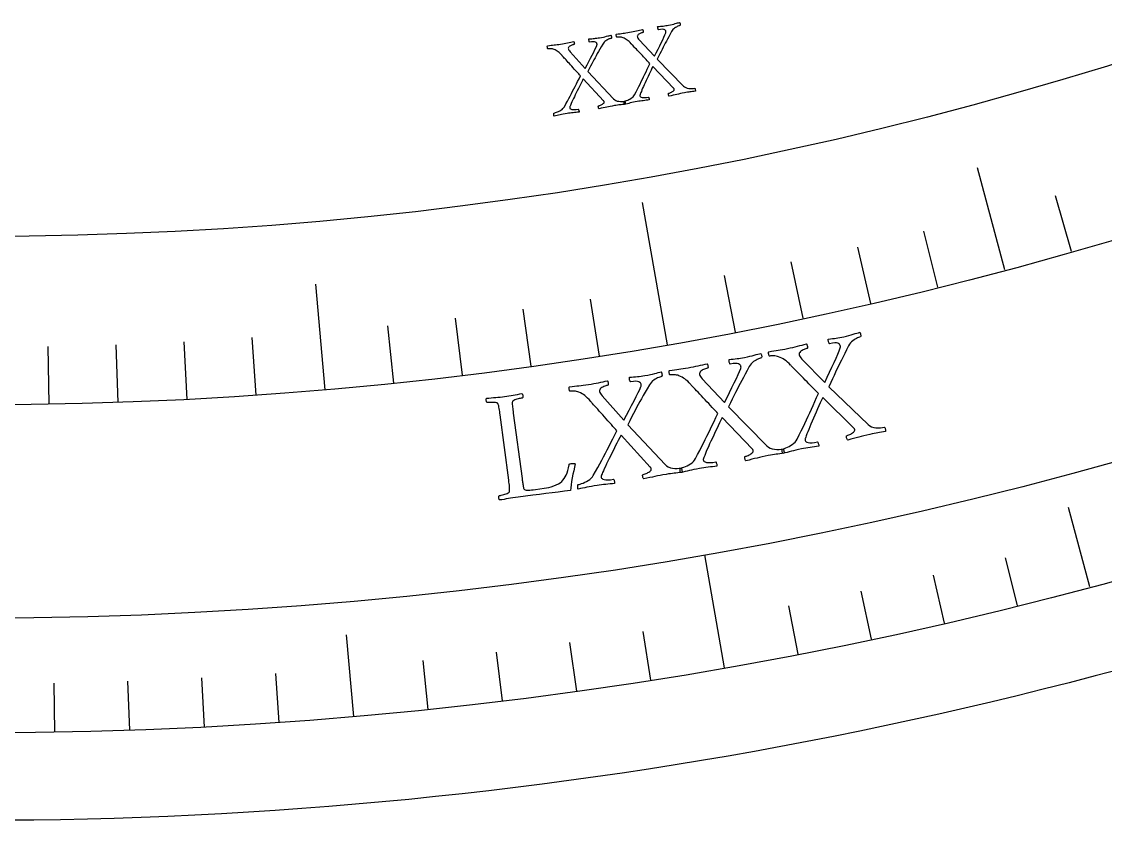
# Model space of a CAD drawing. Header units: millimetres. Extents: x -92 to 92, y -92 to 120.
# Drawn here: x 0.88 to 23.79, y -92.5 to -75.61 of the extents above; entities that cross this region are included whole.
import ezdxf

# ---------------------------------------------------------------- set-up
doc = ezdxf.new("R2010")
doc.units = ezdxf.units.MM
for name, color, linetype in [('CUT_OUTER', 1, 'Continuous'), ('ENGRAVE', 7, 'Continuous'), ('ENGRAVE_FINE', 8, 'Continuous'), ('TEXT', 5, 'Continuous')]:
    doc.layers.add(name, color=color, linetype=linetype)

msp = doc.modelspace()

# ---------------------------------------------------------------- linework, layer by layer
at = {"layer": 'CUT_OUTER'}
msp.add_lwpolyline([(24.1235, -89.299), (23.5751, -89.4453), (23.0258, -89.5883), (22.4757, -89.7279), (21.9247, -89.8641), (21.3729, -89.9969), (20.8203, -90.1264), (20.2669, -90.2524), (19.7127, -90.3751), (19.1578, -90.4944), (18.6022, -90.6102), (18.0459, -90.7226), (17.4889, -90.8317), (16.9312, -90.9373), (16.3729, -91.0394), (15.814, -91.1382), (15.2545, -91.2335), (14.6944, -91.3254), (14.1337, -91.4138), (13.5726, -91.4988), (13.0109, -91.5804), (12.4487, -91.6585), (11.8861, -91.7332), (11.323, -91.8044), (10.7595, -91.8721), (10.1956, -91.9364), (9.6313, -91.9972), (9.0666, -92.0546), (8.5016, -92.1085), (7.9363, -92.1589), (7.3706, -92.2059), (6.8047, -92.2494), (6.2386, -92.2894), (5.6722, -92.3259), (5.1056, -92.359), (4.5388, -92.3886), (3.9718, -92.4147), (3.4047, -92.4373), (2.8374, -92.4565), (2.2701, -92.4721), (1.7026, -92.4843), (1.1351, -92.493), (0.5676, -92.4983)], dxfattribs=at)
at = {"layer": 'ENGRAVE'}
for points in [[(21.6664, -80.8601), (21.087, -78.6978)], [(14.5365, -82.4407), (14.0065, -79.4346)], [(7.296, -83.3939), (7.1009, -81.164)], [(23.4619, -87.5612), (23.0131, -85.8859)], [(15.7412, -89.2728), (15.3196, -86.8816)], [(7.9007, -90.305), (7.7495, -88.5773)]]:
    msp.add_lwpolyline(points, dxfattribs=at)
for radius in [90.65, 90.65, 88.2219, 83.7125, 83.7125, 80.1513]:
    msp.add_circle((0, 0), radius, dxfattribs=at)
at = {"layer": 'ENGRAVE_FINE'}
for points in [[(23.0743, -80.4696), (22.7377, -79.2959)], [(20.2519, -81.2259), (19.9565, -80.0411)], [(18.8312, -81.567), (18.5565, -80.3772)], [(17.4048, -81.8832), (17.1509, -80.6889)], [(15.9731, -82.1745), (15.7401, -80.9759)], [(13.0955, -82.6819), (12.9045, -81.4759)], [(11.6505, -82.8978), (11.4806, -81.6887)], [(10.202, -83.0885), (10.0532, -81.8766)], [(8.7503, -83.2539), (8.6227, -82.0396)], [(2.9215, -83.6615), (2.8789, -82.4412)], [(4.3812, -83.5978), (4.3173, -82.3784)], [(5.8395, -83.5086), (5.7543, -82.2906)], [(1.461, -83.6998), (1.4397, -82.4789)], [(21.9302, -87.9573), (21.6785, -86.9476)], [(20.3918, -88.3266), (20.1577, -87.3127)], [(18.8472, -88.6691), (18.6308, -87.6512)], [(17.2968, -88.9845), (17.0983, -87.963)], [(14.1808, -89.5339), (14.018, -88.5061)], [(12.616, -89.7678), (12.4712, -88.7373)], [(9.4755, -90.1534), (9.3667, -89.1185)], [(11.0475, -89.9743), (10.9206, -88.9414)], [(3.1636, -90.5948), (3.1273, -89.5548)], [(4.7443, -90.5258), (4.6898, -89.4866)], [(6.3234, -90.4292), (6.2508, -89.3911)], [(1.5821, -90.6362), (1.5639, -89.5957)]]:
    msp.add_lwpolyline(points, dxfattribs=at)
at = {"layer": 'TEXT'}
for points in [[(13.7309, -75.8355), (13.7702, -75.8282), (13.8077, -75.8207), (13.8435, -75.8131), (13.8775, -75.8053), (13.9105, -75.7976), (13.9432, -75.79), (13.9757, -75.7827), (14.008, -75.7755), (14.011, -75.7808), (14.0138, -75.7884), (14.0165, -75.7984), (14.0191, -75.8108), (14.0207, -75.8228), (14.0206, -75.8315), (14.0188, -75.8371), (14.0152, -75.8396), (14.0065, -75.8415), (13.9959, -75.8446), (13.9836, -75.8487), (13.9694, -75.8538), (13.9547, -75.8601), (13.9407, -75.8673), (13.9275, -75.8756), (13.9151, -75.8848), (13.9049, -75.8953), (13.8984, -75.9069), (13.8955, -75.9197), (13.8964, -75.9338), (13.9005, -75.9469), (13.9084, -75.9614), (13.9199, -75.9773), (13.9352, -75.9945), (14.2611, -76.3407), (14.2976, -76.2659), (14.3333, -76.1933), (14.3682, -76.1229), (14.4022, -76.0547), (14.4334, -75.9913), (14.4595, -75.9356), (14.4807, -75.8876), (14.497, -75.8472), (14.4989, -75.841), (14.5002, -75.8349), (14.5007, -75.8289), (14.5005, -75.8231), (14.5, -75.818), (14.4996, -75.8139), (14.4993, -75.8111), (14.499, -75.8094), (14.4958, -75.8015), (14.4891, -75.7937), (14.479, -75.786), (14.4654, -75.7784), (14.4463, -75.7728), (14.4196, -75.7713), (14.3853, -75.7739), (14.3434, -75.7805), (14.3399, -75.7785), (14.3366, -75.7733), (14.3333, -75.7651), (14.3303, -75.7538), (14.3278, -75.7417), (14.3263, -75.7314), (14.3259, -75.7228), (14.3265, -75.7159), (14.3583, -75.7121), (14.3883, -75.7086), (14.4164, -75.7052), (14.4427, -75.702), (14.4687, -75.6986), (14.4958, -75.6945), (14.5241, -75.6897), (14.5536, -75.6843), (14.5941, -75.6762), (14.6313, -75.6681), (14.6649, -75.6601), (14.6951, -75.6522), (14.7224, -75.6447), (14.7472, -75.638), (14.7696, -75.632), (14.7895, -75.6268), (14.7926, -75.6318), (14.7955, -75.6385), (14.7984, -75.647), (14.8012, -75.6573), (14.8031, -75.6679), (14.8031, -75.6774), (14.8014, -75.6858), (14.7978, -75.6931), (14.7918, -75.6946), (14.7828, -75.6975), (14.7707, -75.7017), (14.7555, -75.7072), (14.7385, -75.7143), (14.7211, -75.7233), (14.7031, -75.7341), (14.6846, -75.7467), (14.6666, -75.7614), (14.65, -75.7783), (14.6348, -75.7974), (14.6211, -75.8187), (14.5906, -75.8755), (14.562, -75.9283), (14.5354, -75.9773), (14.5108, -76.0223), (14.4874, -76.0655), (14.4644, -76.1089), (14.4419, -76.1525), (14.4198, -76.1963), (14.397, -76.2423), (14.3723, -76.2924), (14.3458, -76.3466), (14.3173, -76.405), (14.8741, -76.9726), (14.8963, -76.9911), (14.9222, -77.0054), (14.9516, -77.0155), (14.9846, -77.0214), (15.0185, -77.024), (15.0504, -77.0243), (15.0805, -77.0224), (15.1086, -77.0182), (15.1126, -77.0231), (15.116, -77.0302), (15.1188, -77.0395), (15.1209, -77.0509), (15.1225, -77.0622), (15.1234, -77.0709), (15.1237, -77.0772), (15.1233, -77.0809), (15.0911, -77.0849), (15.0612, -77.0887), (15.0337, -77.0921), (15.0084, -77.0952), (14.983, -77.0986), (14.9552, -77.1029), (14.9248, -77.1081), (14.8921, -77.1142), (14.8471, -77.1231), (14.8052, -77.1318), (14.7663, -77.1404), (14.7305, -77.1487), (14.6947, -77.1574), (14.656, -77.1667), (14.6144, -77.1768), (14.5697, -77.1875), (14.5647, -77.1826), (14.5604, -77.1752), (14.5567, -77.1654), (14.5538, -77.153), (14.5522, -77.1411), (14.5523, -77.1323), (14.5541, -77.1267), (14.5578, -77.1242), (14.5656, -77.1223), (14.5753, -77.1192), (14.5871, -77.1148), (14.6007, -77.1091), (14.6151, -77.1024), (14.6288, -77.0947), (14.642, -77.0862), (14.6545, -77.0767), (14.6649, -77.0667), (14.6718, -77.0567), (14.6752, -77.0467), (14.675, -77.0365), (14.6743, -77.0341), (14.6732, -77.0313), (14.6715, -77.0282), (14.6693, -77.0248), (14.6668, -77.0214), (14.6642, -77.0184), (14.6616, -77.0159), (14.659, -77.0139), (14.2248, -76.5578), (14.2058, -76.5962), (14.1861, -76.6366), (14.1657, -76.6789), (14.1447, -76.7233), (14.1235, -76.7685), (14.1026, -76.8132), (14.082, -76.8573), (14.0617, -76.9009), (14.0423, -76.943), (14.0245, -76.9825), (14.0083, -77.0193), (13.9936, -77.0535), (13.9808, -77.0838), (13.9703, -77.1091), (13.9621, -77.1292), (13.9562, -77.1443), (13.9554, -77.1471), (13.9544, -77.1505), (13.9532, -77.1545), (13.9518, -77.1591), (13.9507, -77.1641), (13.9502, -77.1693), (13.9502, -77.1747), (13.951, -77.1803), (13.9552, -77.1898), (13.9641, -77.198), (13.9778, -77.205), (13.9963, -77.2106), (14.0204, -77.2139), (14.0509, -77.2138), (14.0878, -77.2104), (14.1311, -77.2036), (14.1352, -77.2085), (14.1389, -77.2156), (14.1422, -77.2247), (14.1453, -77.236), (14.1475, -77.2471), (14.1486, -77.2558), (14.1485, -77.2621), (14.1472, -77.266), (14.116, -77.2695), (14.0845, -77.2731), (14.0528, -77.2769), (14.0208, -77.2809), (13.9888, -77.2851), (13.9572, -77.2898), (13.926, -77.2947), (13.8951, -77.3001), (13.8535, -77.3078), (13.8151, -77.3153), (13.7799, -77.3227), (13.7479, -77.3299), (13.7173, -77.3372), (13.686, -77.3447), (13.6543, -77.3524), (13.6219, -77.3603), (13.619, -77.3542), (13.6168, -77.3464), (13.6154, -77.3368), (13.6146, -77.3255), (13.6144, -77.3145), (13.6144, -77.306), (13.6147, -77.2999), (13.6153, -77.2962), (13.6221, -77.2945), (13.6335, -77.2909), (13.6493, -77.2856), (13.6696, -77.2784), (13.6925, -77.2694), (13.7159, -77.2586), (13.7399, -77.2458), (13.7644, -77.2313), (13.7875, -77.215), (13.8072, -77.1971), (13.8236, -77.1776), (13.8365, -77.1565), (13.868, -77.096), (13.8978, -77.0381), (13.9259, -76.9828), (13.9525, -76.9302), (13.9781, -76.8787), (14.0035, -76.8272), (14.0288, -76.7755), (14.0538, -76.7237), (14.0793, -76.6708), (14.1059, -76.6157), (14.1337, -76.5585), (14.1627, -76.4992), (14.1454, -76.4801), (14.1259, -76.459), (14.1041, -76.4358), (14.08, -76.4105), (14.0547, -76.3839), (14.0289, -76.3566), (14.0027, -76.3286), (13.9762, -76.3), (13.9498, -76.2715), (13.9242, -76.2441), (13.8994, -76.2176), (13.8754, -76.1922), (13.8528, -76.1685), (13.8324, -76.1469), (13.8142, -76.1276), (13.7981, -76.1105), (13.7849, -76.0966), (13.7755, -76.0866), (13.7699, -76.0806), (13.768, -76.0786), (13.7453, -76.054), (13.7235, -76.0324), (13.7028, -76.0138), (13.6831, -75.9982), (13.6631, -75.9848), (13.6418, -75.9724), (13.6191, -75.9611), (13.595, -75.951), (13.5785, -75.9453), (13.5612, -75.941), (13.5432, -75.9382), (13.5245, -75.9368), (13.5065, -75.9364), (13.4907, -75.9366), (13.4773, -75.9375), (13.4661, -75.939), (13.4619, -75.938), (13.4582, -75.9334), (13.455, -75.9252), (13.4524, -75.9134), (13.4507, -75.9009), (13.4506, -75.8904), (13.452, -75.882), (13.4549, -75.8756), (13.4938, -75.87), (13.5298, -75.8649), (13.5629, -75.8606), (13.5931, -75.8568), (13.6233, -75.8529), (13.6563, -75.8481), (13.6922, -75.8423), (13.7309, -75.8355)], [(12.2742, -76.0849), (12.3136, -76.0783), (12.3513, -76.0715), (12.3872, -76.0646), (12.4213, -76.0575), (12.4545, -76.0504), (12.4873, -76.0435), (12.52, -76.0367), (12.5523, -76.0302), (12.5552, -76.0355), (12.5579, -76.0432), (12.5605, -76.0533), (12.5628, -76.0657), (12.5642, -76.0777), (12.5639, -76.0865), (12.562, -76.092), (12.5583, -76.0944), (12.5496, -76.0962), (12.539, -76.099), (12.5266, -76.1029), (12.5123, -76.1078), (12.4974, -76.1137), (12.4834, -76.1207), (12.47, -76.1287), (12.4574, -76.1377), (12.447, -76.1479), (12.4403, -76.1594), (12.4372, -76.1722), (12.4378, -76.1863), (12.4416, -76.1995), (12.4492, -76.2142), (12.4605, -76.2302), (12.4754, -76.2477), (12.7946, -76.6001), (12.8326, -76.5261), (12.8696, -76.4542), (12.9058, -76.3844), (12.9412, -76.3168), (12.9735, -76.2541), (13.0007, -76.1989), (13.0229, -76.1513), (13.0399, -76.1112), (13.042, -76.105), (13.0433, -76.099), (13.0439, -76.0931), (13.0439, -76.0872), (13.0435, -76.0821), (13.0432, -76.078), (13.0429, -76.0752), (13.0427, -76.0735), (13.0396, -76.0655), (13.033, -76.0576), (13.0231, -76.0497), (13.0096, -76.0418), (12.9906, -76.0359), (12.964, -76.0339), (12.9296, -76.0358), (12.8876, -76.0416), (12.8842, -76.0395), (12.8809, -76.0343), (12.8779, -76.026), (12.875, -76.0146), (12.8727, -76.0026), (12.8715, -75.9922), (12.8712, -75.9836), (12.872, -75.9767), (12.9039, -75.9735), (12.9339, -75.9705), (12.9621, -75.9677), (12.9884, -75.965), (13.0145, -75.9621), (13.0417, -75.9585), (13.07, -75.9543), (13.0996, -75.9494), (13.1403, -75.9421), (13.1776, -75.9348), (13.2114, -75.9274), (13.2418, -75.9201), (13.2692, -75.9131), (13.2941, -75.9069), (13.3166, -75.9013), (13.3366, -75.8965), (13.3395, -75.9015), (13.3424, -75.9083), (13.3451, -75.9169), (13.3477, -75.9272), (13.3494, -75.9379), (13.3493, -75.9474), (13.3473, -75.9557), (13.3436, -75.9629), (13.3376, -75.9643), (13.3285, -75.967), (13.3163, -75.971), (13.3011, -75.9762), (13.284, -75.983), (13.2663, -75.9916), (13.2481, -76.0021), (13.2294, -76.0144), (13.2111, -76.0287), (13.1942, -76.0453), (13.1786, -76.0641), (13.1645, -76.0851), (13.1329, -76.1413), (13.1034, -76.1936), (13.0758, -76.242), (13.0503, -76.2866), (13.0261, -76.3293), (13.0023, -76.3723), (12.9789, -76.4155), (12.956, -76.4588), (12.9323, -76.5043), (12.9067, -76.5539), (12.8791, -76.6077), (12.8496, -76.6655), (13.3954, -77.2437), (13.4172, -77.2626), (13.4428, -77.2774), (13.472, -77.2881), (13.5049, -77.2946), (13.5387, -77.2978), (13.5707, -77.2988), (13.6008, -77.2974), (13.629, -77.2938), (13.6329, -77.2988), (13.6361, -77.3059), (13.6387, -77.3152), (13.6406, -77.3267), (13.642, -77.338), (13.6427, -77.3468), (13.6429, -77.353), (13.6424, -77.3567), (13.6102, -77.3602), (13.5802, -77.3633), (13.5526, -77.3662), (13.5273, -77.3688), (13.5018, -77.3717), (13.4739, -77.3755), (13.4435, -77.3801), (13.4106, -77.3856), (13.3655, -77.3936), (13.3234, -77.4015), (13.2844, -77.4093), (13.2484, -77.417), (13.2125, -77.425), (13.1736, -77.4336), (13.1318, -77.4428), (13.0869, -77.4526), (13.082, -77.4477), (13.0778, -77.4402), (13.0744, -77.4303), (13.0717, -77.4179), (13.0702, -77.4059), (13.0705, -77.3972), (13.0725, -77.3916), (13.0762, -77.3892), (13.084, -77.3875), (13.0938, -77.3845), (13.1056, -77.3803), (13.1194, -77.3749), (13.1339, -77.3684), (13.1478, -77.3611), (13.1611, -77.3528), (13.1738, -77.3435), (13.1844, -77.3338), (13.1915, -77.3239), (13.1951, -77.3139), (13.1951, -77.3038), (13.1945, -77.3013), (13.1933, -77.2985), (13.1917, -77.2954), (13.1896, -77.2919), (13.1871, -77.2884), (13.1847, -77.2854), (13.1821, -77.2829), (13.1795, -77.2808), (12.7541, -76.8165), (12.7344, -76.8545), (12.7139, -76.8945), (12.6927, -76.9365), (12.6709, -76.9805), (12.6488, -77.0252), (12.627, -77.0695), (12.6056, -77.1132), (12.5845, -77.1564), (12.5643, -77.1981), (12.5458, -77.2372), (12.5288, -77.2737), (12.5135, -77.3076), (12.5001, -77.3377), (12.4891, -77.3628), (12.4805, -77.3828), (12.4743, -77.3977), (12.4734, -77.4005), (12.4724, -77.4039), (12.4711, -77.4079), (12.4697, -77.4125), (12.4684, -77.4175), (12.4678, -77.4226), (12.4678, -77.428), (12.4684, -77.4336), (12.4724, -77.4432), (12.4812, -77.4516), (12.4948, -77.4588), (12.5132, -77.4648), (12.5372, -77.4685), (12.5676, -77.4691), (12.6046, -77.4663), (12.6481, -77.4603), (12.652, -77.4654), (12.6556, -77.4725), (12.6588, -77.4817), (12.6616, -77.493), (12.6637, -77.5042), (12.6646, -77.5129), (12.6644, -77.5192), (12.663, -77.5231), (12.6317, -77.5259), (12.6002, -77.529), (12.5684, -77.5322), (12.5363, -77.5355), (12.5043, -77.5392), (12.4726, -77.5432), (12.4413, -77.5476), (12.4103, -77.5523), (12.3686, -77.5592), (12.33, -77.566), (12.2947, -77.5727), (12.2626, -77.5793), (12.2318, -77.586), (12.2004, -77.5929), (12.1685, -77.6), (12.136, -77.6073), (12.1332, -77.6012), (12.1312, -77.5933), (12.1299, -77.5836), (12.1294, -77.5723), (12.1293, -77.5614), (12.1295, -77.5528), (12.13, -77.5467), (12.1306, -77.5431), (12.1375, -77.5415), (12.1488, -77.5382), (12.1648, -77.5331), (12.1853, -77.5263), (12.2083, -77.5178), (12.2319, -77.5074), (12.2561, -77.4951), (12.2809, -77.481), (12.3043, -77.4652), (12.3244, -77.4476), (12.3411, -77.4285), (12.3545, -77.4077), (12.3871, -77.3478), (12.418, -77.2905), (12.4472, -77.2357), (12.4747, -77.1836), (12.5014, -77.1326), (12.5278, -77.0816), (12.554, -77.0304), (12.58, -76.9791), (12.6065, -76.9267), (12.6342, -76.8721), (12.6631, -76.8155), (12.6932, -76.7567), (12.6763, -76.7373), (12.6571, -76.7158), (12.6358, -76.6922), (12.6122, -76.6665), (12.5874, -76.6393), (12.5621, -76.6115), (12.5365, -76.5831), (12.5105, -76.5539), (12.4847, -76.525), (12.4596, -76.497), (12.4353, -76.4702), (12.4118, -76.4443), (12.3897, -76.4201), (12.3697, -76.3982), (12.3518, -76.3785), (12.336, -76.3611), (12.3232, -76.3469), (12.314, -76.3368), (12.3085, -76.3307), (12.3066, -76.3287), (12.2844, -76.3036), (12.2631, -76.2816), (12.2427, -76.2626), (12.2232, -76.2466), (12.2035, -76.2328), (12.1825, -76.22), (12.16, -76.2083), (12.1361, -76.1977), (12.1197, -76.1917), (12.1025, -76.1871), (12.0846, -76.1839), (12.0658, -76.1822), (12.0479, -76.1814), (12.0321, -76.1814), (12.0187, -76.182), (12.0074, -76.1832), (12.0033, -76.1822), (11.9997, -76.1775), (11.9966, -76.1692), (11.9942, -76.1574), (11.9928, -76.1448), (11.9929, -76.1344), (11.9944, -76.126), (11.9974, -76.1197), (12.0364, -76.1148), (12.0726, -76.1104), (12.1057, -76.1067), (12.136, -76.1035), (12.1663, -76.1002), (12.1994, -76.096), (12.2353, -76.0909), (12.2742, -76.0849)], [(17.0737, -82.5221), (17.1303, -82.51), (17.1844, -82.4978), (17.2359, -82.4855), (17.2848, -82.473), (17.3323, -82.4606), (17.3794, -82.4484), (17.4262, -82.4365), (17.4726, -82.4249), (17.4771, -82.4325), (17.4816, -82.4435), (17.4859, -82.4579), (17.4901, -82.4758), (17.4929, -82.4932), (17.4931, -82.5059), (17.4907, -82.5141), (17.4856, -82.5178), (17.473, -82.521), (17.4579, -82.5258), (17.4401, -82.5322), (17.4198, -82.5402), (17.3987, -82.5498), (17.3788, -82.5608), (17.36, -82.5733), (17.3424, -82.5873), (17.328, -82.6028), (17.319, -82.6199), (17.3153, -82.6387), (17.3171, -82.6591), (17.3236, -82.6781), (17.3355, -82.6988), (17.3529, -82.7214), (17.3757, -82.7459), (17.8617, -83.2372), (17.9118, -83.127), (17.9607, -83.0201), (18.0084, -82.9164), (18.055, -82.8158), (18.0975, -82.7225), (18.1331, -82.6405), (18.1619, -82.5698), (18.1838, -82.5105), (18.1863, -82.5014), (18.1878, -82.4925), (18.1883, -82.4838), (18.1878, -82.4754), (18.1869, -82.4679), (18.1861, -82.462), (18.1855, -82.4579), (18.1851, -82.4554), (18.1801, -82.4441), (18.1701, -82.4331), (18.1551, -82.4223), (18.1351, -82.4117), (18.1072, -82.4044), (18.0684, -82.4032), (18.0189, -82.4083), (17.9585, -82.4196), (17.9533, -82.4167), (17.9483, -82.4094), (17.9433, -82.3975), (17.9384, -82.3812), (17.9343, -82.3638), (17.9317, -82.3489), (17.9308, -82.3363), (17.9314, -82.3263), (17.9773, -82.3196), (18.0206, -82.3132), (18.0611, -82.3072), (18.0991, -82.3016), (18.1365, -82.2956), (18.1756, -82.2885), (18.2164, -82.2805), (18.2588, -82.2714), (18.3172, -82.258), (18.3706, -82.2448), (18.419, -82.2318), (18.4624, -82.2191), (18.5015, -82.2071), (18.5372, -82.1963), (18.5693, -82.1867), (18.5979, -82.1783), (18.6025, -82.1854), (18.6071, -82.195), (18.6117, -82.2073), (18.6162, -82.2221), (18.6194, -82.2375), (18.6199, -82.2513), (18.6177, -82.2635), (18.6129, -82.2743), (18.6043, -82.2767), (18.5913, -82.2813), (18.5739, -82.2879), (18.5522, -82.2965), (18.5279, -82.3076), (18.503, -82.3213), (18.4775, -82.3377), (18.4512, -82.3569), (18.4257, -82.379), (18.4024, -82.4042), (18.3812, -82.4326), (18.3623, -82.4641), (18.3205, -82.5478), (18.2813, -82.6258), (18.2448, -82.6981), (18.211, -82.7645), (18.1789, -82.8283), (18.1473, -82.8923), (18.1164, -82.9566), (18.0862, -83.0211), (18.0549, -83.0888), (18.0212, -83.1626), (17.9848, -83.2425), (17.9458, -83.3285), (18.7782, -84.1313), (18.8113, -84.1573), (18.8495, -84.177), (18.8928, -84.1904), (18.9411, -84.1975), (18.9905, -84.1999), (19.0371, -84.199), (19.0808, -84.1949), (19.1216, -84.1876), (19.1276, -84.1946), (19.1328, -84.2047), (19.1372, -84.2181), (19.1409, -84.2346), (19.1436, -84.2509), (19.1453, -84.2636), (19.1459, -84.2726), (19.1456, -84.2781), (19.0989, -84.2853), (19.0555, -84.292), (19.0155, -84.2982), (18.9788, -84.3038), (18.942, -84.3098), (18.9016, -84.3173), (18.8577, -84.3261), (18.8102, -84.3364), (18.7451, -84.3513), (18.6844, -84.3657), (18.6281, -84.3797), (18.5763, -84.3934), (18.5246, -84.4074), (18.4686, -84.4226), (18.4083, -84.4389), (18.3437, -84.4562), (18.3361, -84.4493), (18.3296, -84.4388), (18.3239, -84.4246), (18.3192, -84.4068), (18.3163, -84.3895), (18.3161, -84.3767), (18.3186, -84.3685), (18.3238, -84.3648), (18.3351, -84.3617), (18.3492, -84.3567), (18.3661, -84.3498), (18.3858, -84.3411), (18.4064, -84.3307), (18.4261, -84.319), (18.4449, -84.306), (18.4627, -84.2917), (18.4775, -84.2768), (18.4872, -84.262), (18.4917, -84.2472), (18.491, -84.2325), (18.4899, -84.229), (18.4881, -84.225), (18.4855, -84.2206), (18.4822, -84.2156), (18.4784, -84.2108), (18.4746, -84.2066), (18.4707, -84.2031), (18.4667, -84.2002), (17.8174, -83.5542), (17.7913, -83.6107), (17.7642, -83.6702), (17.7363, -83.7326), (17.7074, -83.7979), (17.6782, -83.8644), (17.6495, -83.9301), (17.6212, -83.9951), (17.5933, -84.0593), (17.5668, -84.1212), (17.5423, -84.1792), (17.52, -84.2333), (17.4998, -84.2836), (17.4823, -84.3282), (17.468, -84.3653), (17.4567, -84.3949), (17.4487, -84.417), (17.4476, -84.4211), (17.4462, -84.4261), (17.4447, -84.4319), (17.4429, -84.4387), (17.4414, -84.4461), (17.4408, -84.4536), (17.4411, -84.4615), (17.4424, -84.4695), (17.4488, -84.4832), (17.4622, -84.4949), (17.4824, -84.5044), (17.5095, -84.512), (17.5446, -84.5159), (17.589, -84.5146), (17.6427, -84.5083), (17.7055, -84.4967), (17.7116, -84.5038), (17.7173, -84.5139), (17.7225, -84.5271), (17.7273, -84.5434), (17.731, -84.5594), (17.7329, -84.5721), (17.733, -84.5812), (17.7313, -84.5869), (17.6859, -84.5931), (17.6402, -84.5996), (17.5941, -84.6063), (17.5477, -84.6133), (17.5013, -84.6206), (17.4554, -84.6285), (17.4101, -84.6369), (17.3653, -84.6457), (17.305, -84.6584), (17.2493, -84.6707), (17.1983, -84.6827), (17.152, -84.6944), (17.1075, -84.706), (17.0623, -84.718), (17.0163, -84.7304), (16.9695, -84.743), (16.965, -84.7342), (16.9616, -84.7229), (16.9591, -84.709), (16.9576, -84.6926), (16.9569, -84.6766), (16.9567, -84.6642), (16.9569, -84.6553), (16.9577, -84.65), (16.9675, -84.6472), (16.9839, -84.6417), (17.0068, -84.6334), (17.0362, -84.6223), (17.0691, -84.6084), (17.1029, -84.5918), (17.1373, -84.5724), (17.1725, -84.5504), (17.2056, -84.5259), (17.2337, -84.4991), (17.2568, -84.4702), (17.275, -84.4391), (17.3186, -84.35), (17.3599, -84.2647), (17.3989, -84.1833), (17.4356, -84.1058), (17.471, -84.0301), (17.5061, -83.9542), (17.5408, -83.8781), (17.5752, -83.8018), (17.6103, -83.7239), (17.647, -83.6429), (17.6852, -83.5587), (17.725, -83.4714), (17.6992, -83.4443), (17.67, -83.4143), (17.6375, -83.3814), (17.6016, -83.3455), (17.5637, -83.3077), (17.5253, -83.2689), (17.4863, -83.2292), (17.4466, -83.1886), (17.4073, -83.1482), (17.3692, -83.1092), (17.3322, -83.0717), (17.2964, -83.0356), (17.2628, -83.0018), (17.2324, -82.9713), (17.2052, -82.9438), (17.1813, -82.9196), (17.1617, -82.8997), (17.1477, -82.8856), (17.1393, -82.8771), (17.1365, -82.8742), (17.1027, -82.8392), (17.0704, -82.8086), (17.0396, -82.7823), (17.0104, -82.7603), (16.9811, -82.7414), (16.9497, -82.7242), (16.9164, -82.7086), (16.8812, -82.6947), (16.857, -82.6869), (16.8319, -82.6813), (16.8057, -82.6778), (16.7785, -82.6764), (16.7524, -82.6764), (16.7296, -82.6773), (16.7102, -82.679), (16.694, -82.6815), (16.6879, -82.6802), (16.6824, -82.6737), (16.6775, -82.6619), (16.6732, -82.6448), (16.6704, -82.6267), (16.6698, -82.6114), (16.6715, -82.5991), (16.6755, -82.5898), (16.7317, -82.5803), (16.7836, -82.5718), (16.8314, -82.5643), (16.875, -82.5578), (16.9185, -82.5511), (16.9662, -82.543), (17.0179, -82.5333), (17.0737, -82.5221)], [(14.9726, -82.929), (15.0295, -82.9184), (15.0838, -82.9076), (15.1356, -82.8966), (15.1849, -82.8853), (15.2327, -82.8741), (15.2801, -82.8632), (15.3271, -82.8525), (15.3738, -82.842), (15.3781, -82.8497), (15.3823, -82.8608), (15.3862, -82.8754), (15.39, -82.8934), (15.3924, -82.9108), (15.3923, -82.9236), (15.3896, -82.9317), (15.3844, -82.9352), (15.3718, -82.9381), (15.3565, -82.9425), (15.3386, -82.9485), (15.3181, -82.956), (15.2968, -82.965), (15.2766, -82.9755), (15.2575, -82.9875), (15.2395, -83.001), (15.2247, -83.0162), (15.2153, -83.0331), (15.2112, -83.0518), (15.2124, -83.0722), (15.2184, -83.0913), (15.2298, -83.1124), (15.2466, -83.1354), (15.2687, -83.1605), (15.7422, -83.6639), (15.795, -83.5551), (15.8466, -83.4495), (15.8969, -83.347), (15.9461, -83.2476), (15.9909, -83.1554), (16.0286, -83.0743), (16.0592, -83.0044), (16.0826, -82.9456), (16.0853, -82.9366), (16.0871, -82.9277), (16.0878, -82.9191), (16.0875, -82.9106), (16.0868, -82.9031), (16.0862, -82.8973), (16.0857, -82.8931), (16.0853, -82.8906), (16.0806, -82.8792), (16.0708, -82.8679), (16.0561, -82.8567), (16.0364, -82.8456), (16.0087, -82.8376), (15.97, -82.8355), (15.9203, -82.8393), (15.8597, -82.849), (15.8546, -82.8461), (15.8497, -82.8386), (15.845, -82.8266), (15.8405, -82.8102), (15.8369, -82.7927), (15.8347, -82.7777), (15.8341, -82.7651), (15.835, -82.7551), (15.881, -82.7496), (15.9244, -82.7443), (15.9651, -82.7393), (16.0032, -82.7346), (16.0408, -82.7296), (16.0801, -82.7236), (16.121, -82.7165), (16.1637, -82.7085), (16.2224, -82.6966), (16.2761, -82.6848), (16.3248, -82.6731), (16.3685, -82.6614), (16.4079, -82.6504), (16.4438, -82.6405), (16.4762, -82.6317), (16.505, -82.6241), (16.5094, -82.6313), (16.5138, -82.641), (16.5181, -82.6534), (16.5222, -82.6683), (16.525, -82.6838), (16.5251, -82.6976), (16.5226, -82.7098), (16.5175, -82.7204), (16.5089, -82.7227), (16.4958, -82.7269), (16.4783, -82.733), (16.4563, -82.7411), (16.4318, -82.7515), (16.4065, -82.7646), (16.3805, -82.7804), (16.3538, -82.7989), (16.3278, -82.8203), (16.3038, -82.8449), (16.282, -82.8728), (16.2622, -82.9038), (16.2183, -82.9865), (16.1772, -83.0634), (16.1389, -83.1347), (16.1034, -83.2003), (16.0696, -83.2632), (16.0364, -83.3264), (16.0039, -83.3899), (15.972, -83.4536), (15.9391, -83.5205), (15.9035, -83.5934), (15.8651, -83.6724), (15.8239, -83.7573), (16.6357, -84.581), (16.6681, -84.6078), (16.7058, -84.6285), (16.7487, -84.643), (16.7968, -84.6514), (16.8462, -84.655), (16.8927, -84.6553), (16.9365, -84.6523), (16.9775, -84.646), (16.9833, -84.6531), (16.9883, -84.6634), (16.9923, -84.6769), (16.9956, -84.6935), (16.9979, -84.7099), (16.9993, -84.7226), (16.9997, -84.7317), (16.9992, -84.7371), (16.9523, -84.7432), (16.9088, -84.7488), (16.8686, -84.7539), (16.8318, -84.7586), (16.7949, -84.7637), (16.7543, -84.7701), (16.7102, -84.7778), (16.6624, -84.7869), (16.597, -84.8001), (16.5359, -84.813), (16.4793, -84.8256), (16.4272, -84.8379), (16.3751, -84.8506), (16.3187, -84.8644), (16.258, -84.8791), (16.193, -84.8948), (16.1857, -84.8877), (16.1793, -84.877), (16.1741, -84.8627), (16.1698, -84.8448), (16.1673, -84.8274), (16.1675, -84.8146), (16.1702, -84.8065), (16.1755, -84.8029), (16.1868, -84.8001), (16.201, -84.7955), (16.2181, -84.789), (16.238, -84.7808), (16.2589, -84.7709), (16.2789, -84.7597), (16.298, -84.7472), (16.3162, -84.7334), (16.3314, -84.7189), (16.3414, -84.7043), (16.3463, -84.6896), (16.346, -84.6749), (16.345, -84.6714), (16.3433, -84.6674), (16.3408, -84.6628), (16.3376, -84.6578), (16.3339, -84.6529), (16.3302, -84.6486), (16.3264, -84.645), (16.3226, -84.642), (15.6899, -83.9797), (15.6623, -84.0356), (15.6337, -84.0943), (15.6042, -84.156), (15.5736, -84.2206), (15.5428, -84.2863), (15.5124, -84.3512), (15.4825, -84.4154), (15.453, -84.4789), (15.4249, -84.5401), (15.3989, -84.5975), (15.3753, -84.6511), (15.3538, -84.7008), (15.3352, -84.7449), (15.3199, -84.7817), (15.3079, -84.811), (15.2993, -84.8329), (15.2981, -84.837), (15.2966, -84.8419), (15.2949, -84.8477), (15.2929, -84.8544), (15.2913, -84.8617), (15.2905, -84.8693), (15.2906, -84.8771), (15.2917, -84.8852), (15.2978, -84.8991), (15.3108, -84.9111), (15.3308, -84.9212), (15.3577, -84.9294), (15.3927, -84.9342), (15.4371, -84.9341), (15.4909, -84.929), (15.554, -84.9191), (15.5599, -84.9263), (15.5654, -84.9366), (15.5703, -84.9499), (15.5746, -84.9663), (15.5779, -84.9825), (15.5795, -84.9951), (15.5794, -85.0043), (15.5775, -85.0099), (15.532, -85.015), (15.4861, -85.0202), (15.4399, -85.0258), (15.3933, -85.0316), (15.3467, -85.0378), (15.3007, -85.0445), (15.2552, -85.0517), (15.2102, -85.0594), (15.1496, -85.0706), (15.0936, -85.0815), (15.0423, -85.0922), (14.9956, -85.1026), (14.9509, -85.1131), (14.9054, -85.124), (14.8591, -85.1351), (14.812, -85.1466), (14.8077, -85.1377), (14.8046, -85.1263), (14.8025, -85.1124), (14.8014, -85.0959), (14.8011, -85.08), (14.8012, -85.0675), (14.8017, -85.0587), (14.8026, -85.0533), (14.8125, -85.0508), (14.829, -85.0457), (14.852, -85.038), (14.8817, -85.0276), (14.915, -85.0146), (14.9492, -84.9988), (14.9841, -84.9804), (15.0198, -84.9592), (15.0535, -84.9355), (15.0823, -84.9095), (15.1061, -84.8812), (15.1251, -84.8506), (15.1709, -84.7626), (15.2144, -84.6784), (15.2554, -84.598), (15.2941, -84.5214), (15.3314, -84.4466), (15.3684, -84.3716), (15.4051, -84.2965), (15.4415, -84.2211), (15.4785, -84.1441), (15.5172, -84.0641), (15.5575, -83.9809), (15.5996, -83.8946), (15.5744, -83.8668), (15.546, -83.8361), (15.5143, -83.8024), (15.4794, -83.7656), (15.4425, -83.7269), (15.405, -83.6871), (15.367, -83.6464), (15.3285, -83.6048), (15.2902, -83.5634), (15.253, -83.5235), (15.217, -83.485), (15.1822, -83.4481), (15.1494, -83.4135), (15.1198, -83.3821), (15.0933, -83.354), (15.07, -83.3292), (15.0509, -83.3088), (15.0373, -83.2943), (15.0291, -83.2856), (15.0264, -83.2827), (14.9935, -83.2468), (14.962, -83.2153), (14.9319, -83.1883), (14.9033, -83.1656), (14.8744, -83.146), (14.8435, -83.1279), (14.8106, -83.1115), (14.7757, -83.0967), (14.7518, -83.0884), (14.7268, -83.0821), (14.7007, -83.0779), (14.6735, -83.0758), (14.6475, -83.0752), (14.6247, -83.0755), (14.6052, -83.0767), (14.589, -83.0788), (14.5829, -83.0773), (14.5775, -83.0706), (14.5729, -83.0587), (14.5691, -83.0416), (14.5667, -83.0233), (14.5666, -83.0081), (14.5686, -82.9959), (14.5728, -82.9867), (14.6292, -82.9785), (14.6813, -82.9713), (14.7293, -82.9651), (14.773, -82.9597), (14.8167, -82.9542), (14.8646, -82.9472), (14.9165, -82.9388), (14.9726, -82.929)], [(12.8618, -83.2825), (12.919, -83.2734), (12.9735, -83.2639), (13.0256, -83.2542), (13.0751, -83.2442), (13.1232, -83.2342), (13.1709, -83.2245), (13.2182, -83.215), (13.2651, -83.2057), (13.2692, -83.2135), (13.2731, -83.2247), (13.2767, -83.2394), (13.28, -83.2575), (13.2819, -83.2749), (13.2815, -83.2877), (13.2786, -83.2958), (13.2733, -83.2991), (13.2606, -83.3017), (13.2453, -83.3057), (13.2272, -83.3112), (13.2065, -83.3182), (13.185, -83.3267), (13.1645, -83.3367), (13.1451, -83.3482), (13.1268, -83.3613), (13.1116, -83.376), (13.1018, -83.3927), (13.0972, -83.4113), (13.0979, -83.4318), (13.1034, -83.451), (13.1143, -83.4723), (13.1305, -83.4958), (13.152, -83.5214), (13.6125, -84.0367), (13.6681, -83.9293), (13.7223, -83.825), (13.7752, -83.7238), (13.8269, -83.6257), (13.8741, -83.5347), (13.9138, -83.4546), (13.9461, -83.3855), (13.971, -83.3273), (13.974, -83.3183), (13.9759, -83.3095), (13.9769, -83.3009), (13.9768, -83.2924), (13.9763, -83.2849), (13.9758, -83.279), (13.9754, -83.2749), (13.9751, -83.2724), (13.9707, -83.2608), (13.9613, -83.2493), (13.9468, -83.2377), (13.9274, -83.2262), (13.8999, -83.2174), (13.8613, -83.2143), (13.8115, -83.2169), (13.7506, -83.2251), (13.7456, -83.222), (13.741, -83.2144), (13.7366, -83.2023), (13.7325, -83.1857), (13.7293, -83.1682), (13.7275, -83.1531), (13.7272, -83.1406), (13.7284, -83.1305), (13.7745, -83.1262), (13.818, -83.122), (13.8589, -83.1181), (13.897, -83.1143), (13.9347, -83.1103), (13.9741, -83.1052), (14.0153, -83.0993), (14.0581, -83.0923), (14.1171, -83.0819), (14.1711, -83.0715), (14.2201, -83.061), (14.2641, -83.0504), (14.3038, -83.0404), (14.3399, -83.0315), (14.3725, -83.0235), (14.4014, -83.0166), (14.4057, -83.0239), (14.4098, -83.0338), (14.4138, -83.0462), (14.4175, -83.0613), (14.4199, -83.0767), (14.4197, -83.0906), (14.4169, -83.1027), (14.4115, -83.1132), (14.4028, -83.1152), (14.3896, -83.1191), (14.372, -83.1248), (14.3498, -83.1323), (14.325, -83.1421), (14.2995, -83.1546), (14.2731, -83.1697), (14.2459, -83.1875), (14.2193, -83.2083), (14.1948, -83.2323), (14.1722, -83.2595), (14.1516, -83.29), (14.1056, -83.3716), (14.0626, -83.4475), (14.0225, -83.5177), (13.9853, -83.5824), (13.95, -83.6444), (13.9152, -83.7068), (13.8811, -83.7694), (13.8476, -83.8323), (13.813, -83.8983), (13.7755, -83.9703), (13.7351, -84.0483), (13.6918, -84.1321), (14.4824, -84.9762), (14.5141, -85.0038), (14.5513, -85.0255), (14.5938, -85.0411), (14.6417, -85.0506), (14.6909, -85.0555), (14.7375, -85.057), (14.7813, -85.0551), (14.8224, -85.0498), (14.8281, -85.0571), (14.8328, -85.0675), (14.8365, -85.0811), (14.8393, -85.0978), (14.8412, -85.1142), (14.8423, -85.127), (14.8425, -85.136), (14.8418, -85.1414), (14.7948, -85.1463), (14.7512, -85.1508), (14.7109, -85.1549), (14.674, -85.1587), (14.6369, -85.1628), (14.5962, -85.1682), (14.5519, -85.1748), (14.5039, -85.1827), (14.4381, -85.1942), (14.3768, -85.2055), (14.3199, -85.2167), (14.2674, -85.2277), (14.2151, -85.2391), (14.1584, -85.2514), (14.0973, -85.2646), (14.0319, -85.2787), (14.0248, -85.2714), (14.0187, -85.2605), (14.0138, -85.2461), (14.01, -85.2281), (14.0079, -85.2106), (14.0084, -85.1979), (14.0113, -85.1898), (14.0167, -85.1863), (14.0281, -85.1838), (14.0425, -85.1796), (14.0597, -85.1735), (14.0798, -85.1658), (14.1009, -85.1564), (14.1212, -85.1458), (14.1406, -85.1338), (14.1592, -85.1204), (14.1747, -85.1063), (14.1851, -85.092), (14.1903, -85.0774), (14.1904, -85.0627), (14.1895, -85.0591), (14.1879, -85.0551), (14.1855, -85.0505), (14.1824, -85.0454), (14.1789, -85.0404), (14.1753, -85.036), (14.1716, -85.0323), (14.1678, -85.0292), (13.5522, -84.3511), (13.5232, -84.4062), (13.4931, -84.4642), (13.462, -84.5251), (13.4299, -84.5889), (13.3974, -84.6538), (13.3654, -84.718), (13.3338, -84.7814), (13.3027, -84.8441), (13.273, -84.9046), (13.2456, -84.9613), (13.2206, -85.0142), (13.1979, -85.0634), (13.1782, -85.107), (13.1619, -85.1434), (13.1492, -85.1724), (13.1401, -85.1941), (13.1388, -85.1981), (13.1372, -85.203), (13.1353, -85.2088), (13.1332, -85.2154), (13.1313, -85.2227), (13.1303, -85.2302), (13.1303, -85.2381), (13.1311, -85.2462), (13.1369, -85.2602), (13.1496, -85.2725), (13.1693, -85.2831), (13.196, -85.292), (13.2309, -85.2977), (13.2753, -85.2987), (13.3292, -85.295), (13.3925, -85.2867), (13.3983, -85.294), (13.4034, -85.3044), (13.408, -85.3179), (13.4119, -85.3344), (13.4148, -85.3506), (13.4161, -85.3633), (13.4157, -85.3725), (13.4137, -85.3781), (13.3681, -85.382), (13.3221, -85.3861), (13.2757, -85.3905), (13.229, -85.3951), (13.1823, -85.4001), (13.1361, -85.4056), (13.0904, -85.4117), (13.0452, -85.4183), (12.9843, -85.4279), (12.9281, -85.4373), (12.8765, -85.4467), (12.8296, -85.456), (12.7847, -85.4654), (12.7389, -85.475), (12.6923, -85.485), (12.6449, -85.4953), (12.6409, -85.4863), (12.638, -85.4748), (12.6363, -85.4608), (12.6357, -85.4443), (12.6358, -85.4284), (12.6361, -85.416), (12.6369, -85.4071), (12.6379, -85.4018), (12.6478, -85.3996), (12.6645, -85.3949), (12.6877, -85.3877), (12.7176, -85.3781), (12.7513, -85.3659), (12.7858, -85.351), (12.8212, -85.3335), (12.8575, -85.3132), (12.8917, -85.2904), (12.9212, -85.2652), (12.9457, -85.2375), (12.9654, -85.2073), (13.0135, -85.1205), (13.0591, -85.0375), (13.1022, -84.9582), (13.1428, -84.8826), (13.182, -84.8087), (13.2209, -84.7347), (13.2595, -84.6605), (13.2977, -84.5861), (13.3367, -84.5101), (13.3774, -84.431), (13.4199, -84.3489), (13.464, -84.2637), (13.4396, -84.2353), (13.412, -84.2039), (13.3812, -84.1693), (13.3472, -84.1317), (13.3113, -84.092), (13.2749, -84.0514), (13.2379, -84.0097), (13.2004, -83.9671), (13.1632, -83.9247), (13.127, -83.8839), (13.092, -83.8445), (13.0581, -83.8067), (13.0263, -83.7713), (12.9975, -83.7392), (12.9717, -83.7104), (12.949, -83.685), (12.9305, -83.6642), (12.9172, -83.6493), (12.9093, -83.6404), (12.9066, -83.6374), (12.8746, -83.6007), (12.8439, -83.5685), (12.8146, -83.5406), (12.7865, -83.5173), (12.7581, -83.4969), (12.7277, -83.4781), (12.6952, -83.4608), (12.6607, -83.4452), (12.637, -83.4362), (12.6122, -83.4293), (12.5862, -83.4244), (12.5591, -83.4216), (12.5331, -83.4204), (12.5103, -83.4201), (12.4908, -83.4208), (12.4745, -83.4225), (12.4685, -83.4209), (12.4633, -83.414), (12.459, -83.402), (12.4556, -83.3848), (12.4537, -83.3665), (12.4539, -83.3512), (12.4562, -83.3391), (12.4607, -83.33), (12.5172, -83.3233), (12.5696, -83.3174), (12.6177, -83.3124), (12.6615, -83.3081), (12.7054, -83.3037), (12.7534, -83.2979), (12.8055, -83.2909), (12.8618, -83.2825)], [(11.4599, -85.2711), (11.4604, -85.2748), (11.461, -85.2794), (11.4617, -85.2848), (11.4626, -85.291), (11.4647, -85.307), (11.4672, -85.3253), (11.4699, -85.3459), (11.473, -85.3688), (11.4764, -85.3923), (11.48, -85.4146), (11.484, -85.4359), (11.4881, -85.4561), (11.4926, -85.4736), (11.4974, -85.4869), (11.5024, -85.4959), (11.5077, -85.5007), (11.5267, -85.5088), (11.5473, -85.5143), (11.5694, -85.5173), (11.5931, -85.5178), (11.621, -85.5163), (11.6557, -85.5131), (11.6971, -85.5084), (11.7453, -85.5021), (11.9285, -85.4768), (11.9761, -85.4687), (12.0255, -85.4577), (12.0769, -85.4436), (12.1302, -85.4264), (12.1814, -85.4066), (12.2265, -85.3844), (12.2655, -85.3599), (12.2984, -85.3332), (12.3244, -85.3053), (12.3487, -85.2735), (12.3714, -85.2378), (12.3924, -85.198), (12.4114, -85.153), (12.4279, -85.1016), (12.442, -85.0438), (12.4537, -84.9796), (12.4578, -84.9702), (12.4664, -84.9626), (12.4795, -84.9569), (12.4971, -84.953), (12.5246, -84.9502), (12.5474, -84.9506), (12.5657, -84.9543), (12.5794, -84.9611), (12.5657, -85.0318), (12.5511, -85.1046), (12.5358, -85.1797), (12.5197, -85.257), (12.5052, -85.3324), (12.4947, -85.4017), (12.4881, -85.465), (12.4855, -85.5221), (12.3541, -85.5408), (12.2229, -85.5584), (12.092, -85.5749), (11.9613, -85.5903), (11.8267, -85.606), (11.6839, -85.6235), (11.5328, -85.6427), (11.3734, -85.6636), (11.3182, -85.6713), (11.2659, -85.6791), (11.2167, -85.6871), (11.1705, -85.6954), (11.1253, -85.7035), (11.0791, -85.711), (11.0321, -85.7181), (10.9841, -85.7245), (10.9774, -85.7174), (10.9722, -85.7075), (10.9686, -85.6949), (10.9665, -85.6796), (10.9659, -85.6641), (10.9667, -85.651), (10.9688, -85.6402), (10.9722, -85.6317), (10.9843, -85.6298), (11.0004, -85.6268), (11.0207, -85.6226), (11.045, -85.6173), (11.071, -85.6109), (11.0962, -85.6035), (11.1206, -85.5952), (11.1443, -85.5859), (11.1648, -85.5763), (11.1796, -85.567), (11.1887, -85.558), (11.1921, -85.5493), (11.1952, -85.5272), (11.1965, -85.5024), (11.196, -85.4749), (11.1936, -85.4446), (11.1902, -85.4124), (11.1863, -85.379), (11.1821, -85.3444), (11.1775, -85.3086), (10.9965, -83.9268), (10.9916, -83.8909), (10.9868, -83.856), (10.9818, -83.8222), (10.9768, -83.7895), (10.9712, -83.7589), (10.9647, -83.7317), (10.9571, -83.7077), (10.9485, -83.687), (10.9429, -83.6783), (10.9319, -83.6715), (10.9157, -83.6667), (10.894, -83.6638), (10.8695, -83.6623), (10.8444, -83.6614), (10.8188, -83.6612), (10.7927, -83.6618), (10.7684, -83.6627), (10.7482, -83.6637), (10.7322, -83.6648), (10.7204, -83.666), (10.715, -83.6587), (10.7103, -83.6488), (10.7063, -83.6362), (10.703, -83.6211), (10.7012, -83.6057), (10.7015, -83.5926), (10.7039, -83.5818), (10.7085, -83.5732), (10.7573, -83.5687), (10.8058, -83.5645), (10.8539, -83.5604), (10.9016, -83.5567), (10.9489, -83.5527), (10.9957, -83.5481), (11.042, -83.543), (11.0878, -83.5372), (11.1346, -83.5307), (11.1807, -83.5236), (11.2262, -83.5159), (11.2709, -83.5076), (11.3158, -83.4991), (11.3618, -83.4907), (11.4088, -83.4823), (11.4568, -83.4739), (11.4635, -83.481), (11.4686, -83.4908), (11.4723, -83.5034), (11.4745, -83.5187), (11.4753, -83.5342), (11.4747, -83.5473), (11.4728, -83.5581), (11.4695, -83.5666), (11.4578, -83.5685), (11.442, -83.5716), (11.4223, -83.5759), (11.3986, -83.5814), (11.3733, -83.5877), (11.349, -83.5945), (11.3255, -83.6017), (11.3029, -83.6095), (11.2833, -83.6179), (11.2688, -83.6268), (11.2593, -83.6363), (11.2548, -83.6464), (11.2528, -83.6648), (11.2522, -83.6855), (11.2529, -83.7086), (11.255, -83.734), (11.2579, -83.7612), (11.2612, -83.7897), (11.2649, -83.8193), (11.2689, -83.8502), (11.2696, -83.8551), (11.2703, -83.8601), (11.2709, -83.8651), (11.2716, -83.87), (11.2723, -83.875), (11.2729, -83.88), (11.2736, -83.885), (11.2743, -83.8899)]]:
    msp.add_lwpolyline(points, close=True, dxfattribs=at)

doc.saveas('drawing.dxf')
